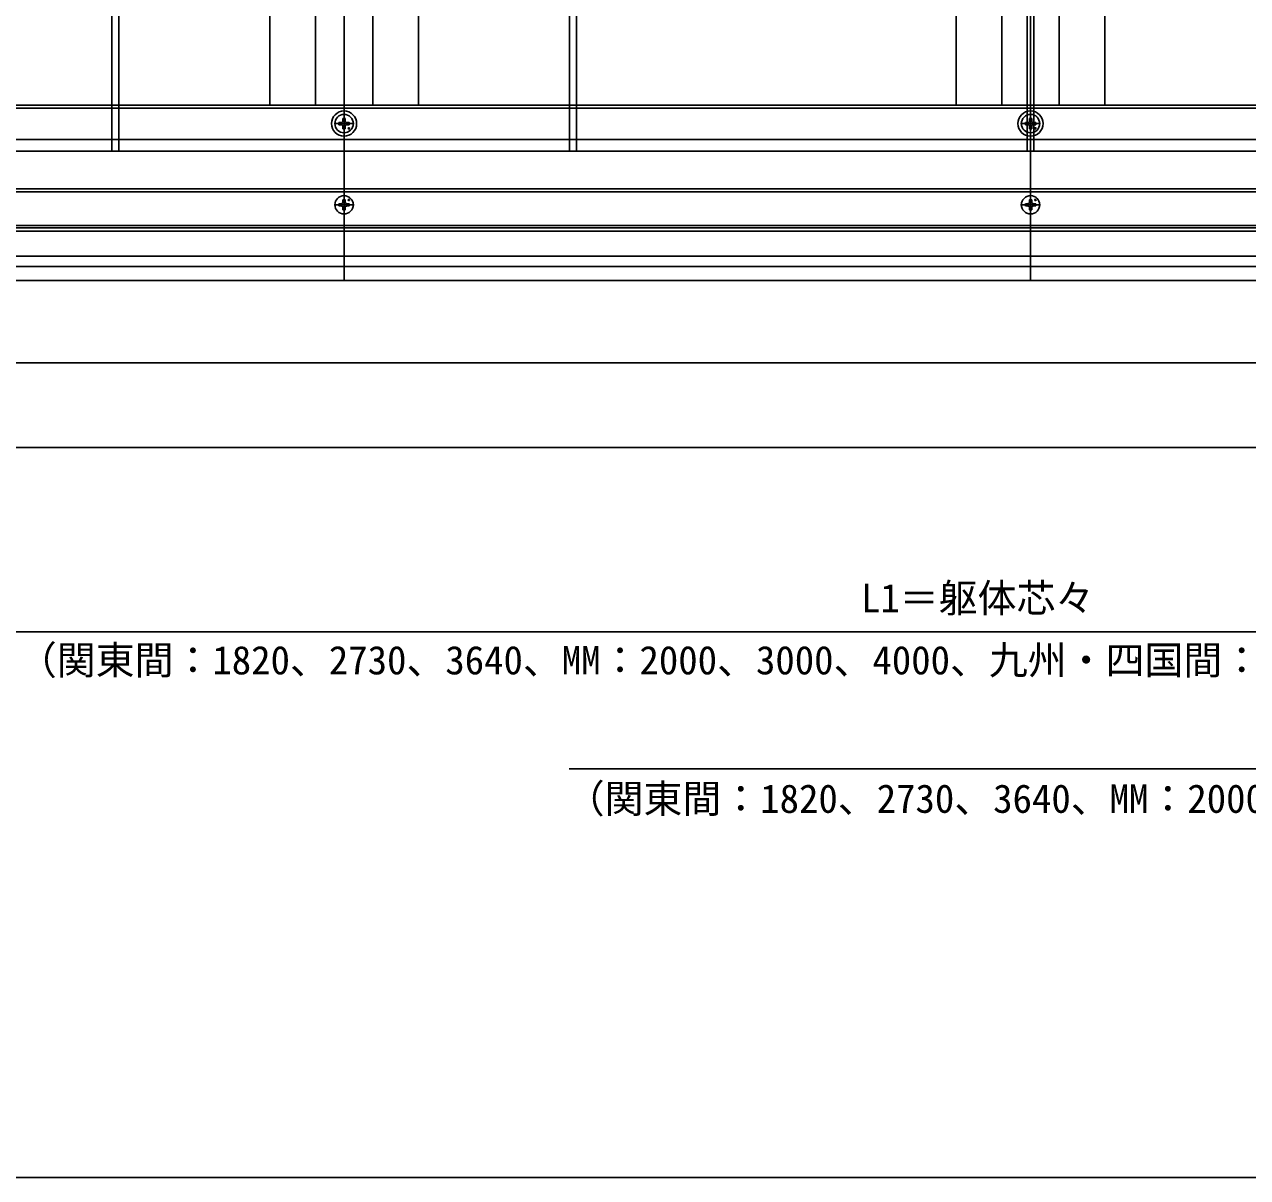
# Model space of a CAD drawing. Units: millimetres, scale not verified. Extents: x -875 to 875, y -1304 to 1297.
# Drawn here: x -514 to 21, y -1304 to -800 of the extents above; entities that cross this region are included whole.
import ezdxf
from ezdxf.enums import TextEntityAlignment as Align

# ---------------------------------------------------------------- set-up
doc = ezdxf.new("R2010")
doc.units = ezdxf.units.MM
doc.header["$LTSCALE"] = 8
for name, color, linetype in [('0-4_YKK_12', 2, 'Continuous'), ('0-5_YKK_13', 4, 'Continuous'), ('0-6_YKK_D', 6, 'Continuous'), ('0-7_YKK_ZWAK', 7, 'Continuous'), ('0-8_YSS_K', 3, 'Continuous')]:
    doc.layers.add(name, color=color, linetype=linetype)
doc.styles.add('ＭＳ ゴシック', font='')
doc.styles.get('ＭＳ ゴシック').set_extended_font_data('MS Gothic')

msp = doc.modelspace()

# ---------------------------------------------------------------- linework, layer by layer
at = {"layer": '0-4_YKK_12'}
for p, q in [((-374, -203.5), (-374, -911.5)), ((-386.5, -363), (-386.5, -835)), ((-361.5, -363), (-361.5, -835)), ((-86.5, -388.5), (-86.5, -835)), ((-74, -388.5), (-74, -911.5)), ((-61.5, -388.5), (-61.5, -835)), ((-406.5, -492.5), (-406.5, -835)), ((-341.5, -492.5), (-341.5, -835)), ((-106.5, -492.5), (-106.5, -835)), ((-41.5, -492.5), (-41.5, -835)), ((471, -850), (-619, -850)), ((471, -871.5), (-619, -871.5)), ((471, -872.8), (-619, -872.8)), ((471, -887.5), (-619, -887.5)), ((471, -888.5), (-619, -888.5)), ((471, -890), (-619, -890)), ((488.5, -911.5), (-636.5, -911.5)), ((-721.5, -947.5), (776, -947.5)), ((488.5, -984.5), (-636.5, -984.5))]:
    msp.add_line(p, q, dxfattribs=at)
for points in [[(471, -835), (-596.5, -835), (-600.15, -835), (-619, -835)], [(471, -836.2), (-596.5, -836.2), (-600.15, -836.2), (-619, -836.2)], [(471, -900.962), (-597.5, -900.962), (-619, -900.962)], [(471, -905.5), (-597.5, -905.5), (-619, -905.5)]]:
    msp.add_lwpolyline(points, dxfattribs=at)
at = {"layer": '0-5_YKK_13'}
for p, q in [((-374, -847.4), (-374, -838.6)), ((-74, -847.4), (-74, -838.6)), ((-378.4, -843), (-369.6, -843)), ((-376.245, -842.5), (-375.137, -842.481)), ((-376.245, -843.5), (-375.137, -843.519)), ((-375.137, -842.481), (-374.62, -842.38)), ((-375.137, -843.519), (-374.62, -843.62)), ((-374.519, -841.863), (-374.62, -842.38)), ((-374.519, -844.137), (-374.62, -843.62)), ((-374.5, -840.755), (-374.519, -841.863)), ((-374.5, -845.245), (-374.519, -844.137)), ((-373.5, -840.755), (-373.481, -841.863)), ((-373.5, -845.245), (-373.481, -844.137)), ((-373.481, -841.863), (-373.38, -842.38)), ((-373.481, -844.137), (-373.38, -843.62)), ((-372.863, -842.481), (-373.38, -842.38)), ((-372.863, -843.519), (-373.38, -843.62)), ((-371.755, -842.5), (-372.863, -842.481)), ((-371.755, -843.5), (-372.863, -843.519)), ((-78.4, -843), (-69.6, -843)), ((-76.245, -842.5), (-75.137, -842.481)), ((-76.245, -843.5), (-75.137, -843.519)), ((-75.137, -842.481), (-74.62, -842.38)), ((-75.137, -843.519), (-74.62, -843.62)), ((-74.519, -841.863), (-74.62, -842.38)), ((-74.519, -844.137), (-74.62, -843.62)), ((-74.5, -840.755), (-74.519, -841.863)), ((-74.5, -845.245), (-74.519, -844.137)), ((-73.5, -840.755), (-73.481, -841.863)), ((-73.5, -845.245), (-73.481, -844.137)), ((-73.481, -841.863), (-73.38, -842.38)), ((-73.481, -844.137), (-73.38, -843.62)), ((-72.863, -842.481), (-73.38, -842.38)), ((-72.863, -843.519), (-73.38, -843.62)), ((-71.755, -842.5), (-72.863, -842.481)), ((-71.755, -843.5), (-72.863, -843.519)), ((-374.5, -876.255), (-374.519, -877.363)), ((-374, -882.9), (-374, -874.1)), ((-373.5, -876.255), (-373.481, -877.363)), ((-74.5, -876.255), (-74.519, -877.363)), ((-74, -882.9), (-74, -874.1)), ((-73.5, -876.255), (-73.481, -877.363)), ((-369.6, -878.5), (-378.4, -878.5)), ((-376.245, -878), (-375.137, -877.981)), ((-376.245, -879), (-375.137, -879.019)), ((-375.137, -877.981), (-374.62, -877.88)), ((-375.137, -879.019), (-374.62, -879.12)), ((-374.519, -877.363), (-374.62, -877.88)), ((-374.519, -879.637), (-374.62, -879.12)), ((-374.5, -880.745), (-374.519, -879.637)), ((-373.5, -880.745), (-373.481, -879.637)), ((-373.481, -877.363), (-373.38, -877.88)), ((-373.481, -879.637), (-373.38, -879.12)), ((-372.863, -877.981), (-373.38, -877.88)), ((-372.863, -879.019), (-373.38, -879.12)), ((-371.755, -878), (-372.863, -877.981)), ((-371.755, -879), (-372.863, -879.019)), ((-69.6, -878.5), (-78.4, -878.5)), ((-76.245, -878), (-75.137, -877.981)), ((-76.245, -879), (-75.137, -879.019)), ((-75.137, -877.981), (-74.62, -877.88)), ((-75.137, -879.019), (-74.62, -879.12)), ((-74.519, -877.363), (-74.62, -877.88)), ((-74.519, -879.637), (-74.62, -879.12)), ((-74.5, -880.745), (-74.519, -879.637)), ((-73.5, -880.745), (-73.481, -879.637)), ((-73.481, -877.363), (-73.38, -877.88)), ((-73.481, -879.637), (-73.38, -879.12)), ((-72.863, -877.981), (-73.38, -877.88)), ((-72.863, -879.019), (-73.38, -879.12)), ((-71.755, -878), (-72.863, -877.981)), ((-71.755, -879), (-72.863, -879.019))]:
    msp.add_line(p, q, dxfattribs=at)
for centre, radius in [((-374, -843), 5.5), ((-374, -843), 4), ((-74, -843), 5.5), ((-74, -843), 4), ((-371.879, -845.121), 0.3), ((-71.879, -845.121), 0.3), ((-374, -878.5), 4), ((-371.879, -876.379), 0.3), ((-74, -878.5), 4), ((-71.879, -876.379), 0.3)]:
    msp.add_circle(centre, radius, dxfattribs=at)
for centre, start, end in [((-374, -843), 167.44414, 192.55586), ((-374, -843), 77.44414, 102.55586), ((-374, -843), 347.44414, 12.55586), ((-74, -843), 167.44414, 192.55586), ((-74, -843), 77.44414, 102.55586), ((-74, -843), 347.44414, 12.55586), ((-374, -843), 257.44414, 282.55586), ((-74, -843), 257.44414, 282.55586), ((-374, -878.5), 77.44414, 102.55586), ((-74, -878.5), 77.44414, 102.55586), ((-374, -878.5), 167.44414, 192.55586), ((-374, -878.5), 257.44414, 282.55586), ((-374, -878.5), 347.44414, 12.55586), ((-74, -878.5), 167.44414, 192.55586), ((-74, -878.5), 257.44414, 282.55586), ((-74, -878.5), 347.44414, 12.55586)]:
    msp.add_arc(centre, 2.3, start, end, dxfattribs=at)
at = {"layer": '0-6_YKK_D'}
msp.add_line((-674, -1065), (526, -1065), dxfattribs=at)
msp.add_lwpolyline([(651, -1065), (606.506, -1125), (-275.671, -1125)], dxfattribs=at)
at = {"layer": '0-7_YKK_ZWAK'}
msp.add_lwpolyline([(-875, -1303.5), (875, -1303.5), (875, 1246.5)], dxfattribs=at)
at = {"layer": '0-8_YSS_K'}
msp.add_line((-596.5, -855), (471, -855), dxfattribs=at)
for points in [[(-475.5, -382), (-475.5, -413), (-475.5, -850), (-475.5, -855)], [(-472.5, -382), (-472.5, -413), (-472.5, -850), (-472.5, -855)], [(-275.5, -388.502), (-275.5, -850), (-275.5, -855)], [(-272.5, -388.502), (-272.5, -850), (-272.5, -855)], [(-75.5, -388.502), (-75.5, -850), (-75.5, -855)], [(-72.5, -388.502), (-72.5, -850), (-72.5, -855)]]:
    msp.add_lwpolyline(points, dxfattribs=at)

# ---------------------------------------------------------------- texts
at = {"layer": '0-6_YKK_D', "style": 'ＭＳ ゴシック'}
for s, p in [('L1＝躯体芯々', (-148.085, -1060.278)), ('（関東間：1820、2730、3640、MM：2000、3000、4000、九州・四国間：1910、2865、3820）', (-516.531, -1087.398)), ('（関東間：1820、2730、3640、MM：2000、3000、4000、九州・四国間：1910、2865、3820）', (-277.114, -1147.898))]:
    msp.add_text(s, height=12.46, dxfattribs=at).set_placement(p, align=Align.BOTTOM_LEFT)

doc.saveas('drawing.dxf')
